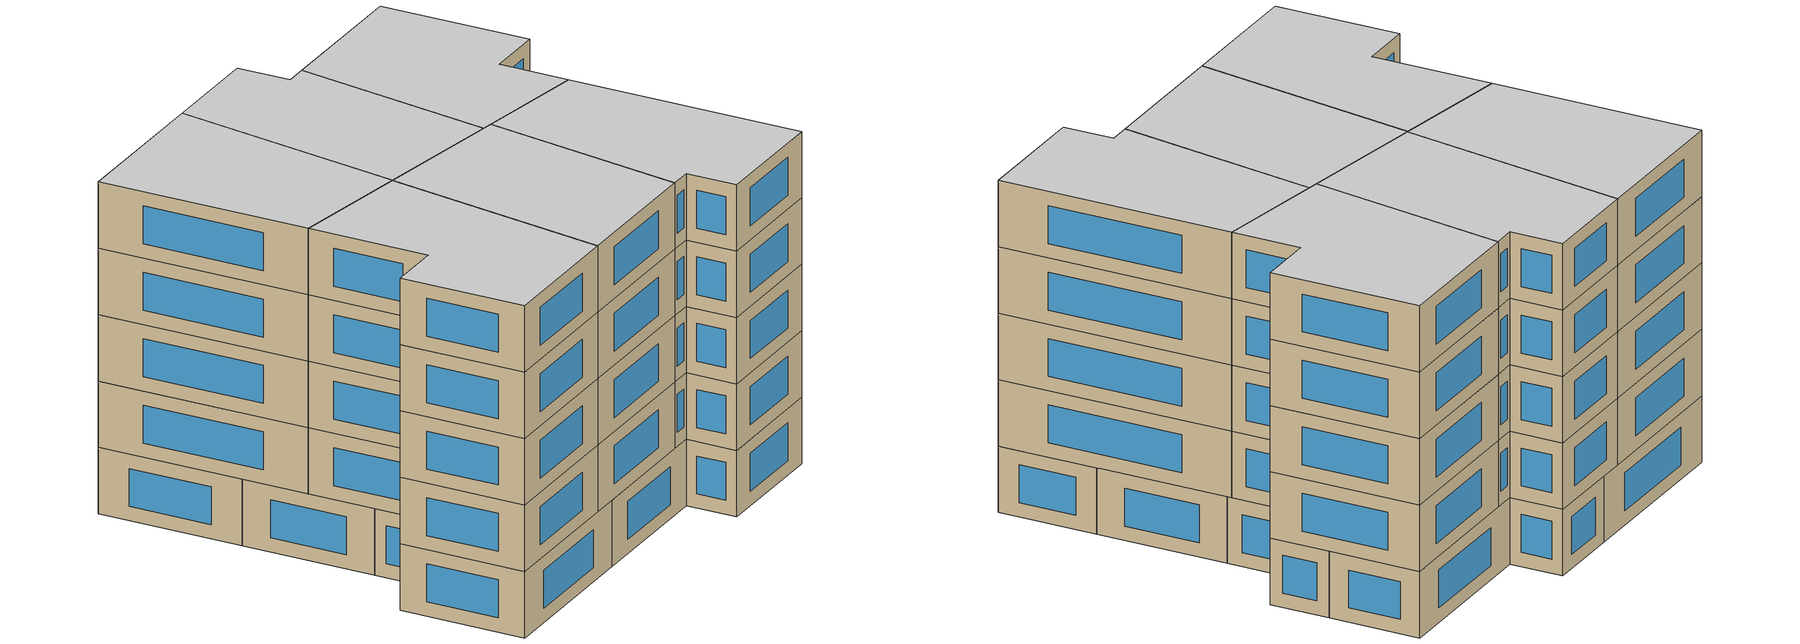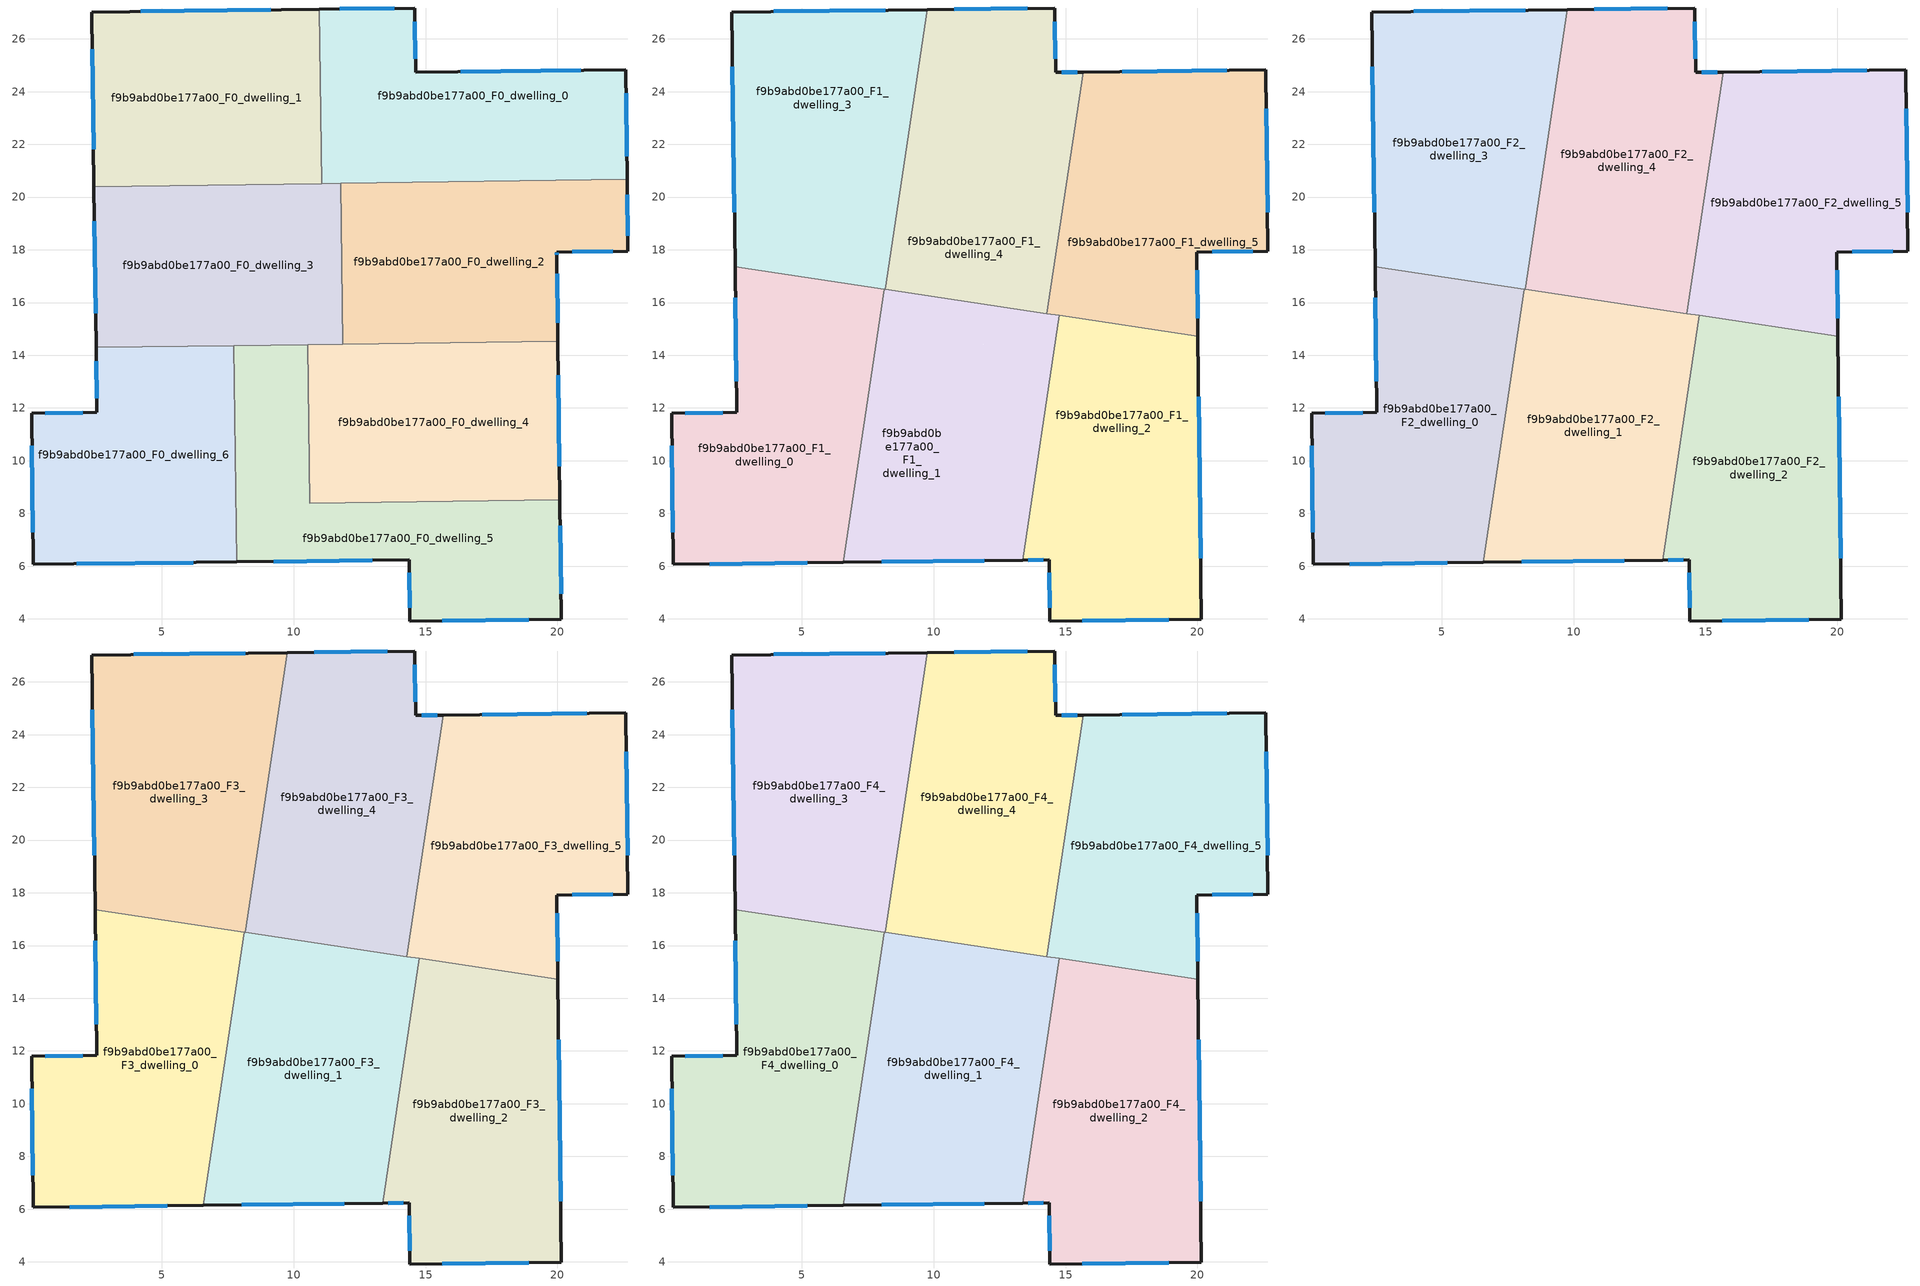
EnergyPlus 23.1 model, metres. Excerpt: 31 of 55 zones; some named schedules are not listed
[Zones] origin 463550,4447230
f9b9abd0be177a00_F0_dwelling_0
 floor ground (EU_floor_Construction): 22.59,24.83 22.64,20.67 11.05,20.51 10.97,27.13 14.59,27.17 14.62,24.73 z0
 wall outside (EU_wall_Construction): 22.64,20.67 22.59,24.83 14.62,24.73 14.59,27.17 10.97,27.13 z0:3
 wall to f9b9abd0be177a00_F0_dwelling_1 (EU_wall_Construction): 10.97,27.13 11.05,20.51 z0:3
 wall to f9b9abd0be177a00_F0_dwelling_2 (EU_wall_Construction): 11.78,20.52 22.64,20.67 z0:3
 wall to f9b9abd0be177a00_F0_dwelling_3 (EU_wall_Construction): 11.05,20.51 11.78,20.52 z0:3
 window (EU_Window_Construction): 20.88,24.8 16.33,24.75 / 22.63,21.56 22.6,23.93 / 13.81,27.16 11.74,27.14 / 14.61,25.25 14.6,26.65 z0.64:2.36
f9b9abd0be177a00_F0_dwelling_1
 floor ground (EU_floor_Construction): 10.97,27.13 11.05,20.51 2.42,20.4 2.34,27.02 z0
 wall outside (EU_wall_Construction): 10.97,27.13 2.34,27.02 2.42,20.4 z0:3
 wall to f9b9abd0be177a00_F0_dwelling_3 (EU_wall_Construction): 2.42,20.4 11.05,20.51 z0:3
 window (EU_Window_Construction): 9.12,27.1 4.19,27.04 / 2.35,25.6 2.4,21.82 z0.64:2.36
f9b9abd0be177a00_F0_dwelling_2
 floor ground (EU_floor_Construction): 22.64,20.67 22.68,17.95 19.98,17.91 19.98,17.79 20.02,14.53 11.86,14.42 11.78,20.52 z0
 wall outside (EU_wall_Construction): 20.02,14.53 19.98,17.79 19.98,17.91 22.68,17.95 22.64,20.67 z0:3
 wall to f9b9abd0be177a00_F0_dwelling_3 (EU_wall_Construction): 11.78,20.52 11.86,14.42 z0:3
 wall to f9b9abd0be177a00_F0_dwelling_4 (EU_wall_Construction): 11.86,14.42 20.02,14.53 z0:3
 window (EU_Window_Construction): 20.56,17.92 22.1,17.94 / 19.98,17.82 19.98,17.88 / 20.01,15.23 19.99,17.09 / 22.67,18.53 22.65,20.09 z0.64:2.36
 ceiling adiabatic (EU_roof_Construction): 14.29,15.58 15.04,20.57 11.78,20.52 11.84,15.95 z3
f9b9abd0be177a00_F0_dwelling_3
 floor ground (EU_floor_Construction): 11.78,20.52 11.86,14.42 2.5,14.29 2.42,20.4 z0
 wall outside (EU_wall_Construction): 2.42,20.4 2.5,14.29 z0:3
 wall to f9b9abd0be177a00_F0_dwelling_6 (EU_wall_Construction): 2.5,14.29 7.72,14.36 z0:3
 wall to f9b9abd0be177a00_F0_dwelling_5 (EU_wall_Construction): 7.72,14.36 10.52,14.4 z0:3
 wall to f9b9abd0be177a00_F0_dwelling_4 (EU_wall_Construction): 10.52,14.4 11.86,14.42 z0:3
 window (EU_Window_Construction): 2.44,19.09 2.48,15.6 z0.64:2.36
 ceiling adiabatic (EU_roof_Construction): 11.84,15.95 11.78,20.52 2.42,20.4 2.5,14.29 2.46,17.36 z3
f9b9abd0be177a00_F0_dwelling_4
 floor ground (EU_floor_Construction): 20.02,14.53 20.09,8.51 10.6,8.38 10.52,14.4 z0
 wall outside (EU_wall_Construction): 20.09,8.51 20.02,14.53 z0:3
 wall to f9b9abd0be177a00_F0_dwelling_5 (EU_wall_Construction): 10.52,14.4 10.6,8.38 20.09,8.51 z0:3
 window (EU_Window_Construction): 20.08,9.8 20.03,13.24 z0.64:2.36
f9b9abd0be177a00_F0_dwelling_5
 floor ground (EU_floor_Construction): 20.09,8.51 20.15,3.99 14.4,3.92 14.37,6.24 7.83,6.16 7.72,14.36 10.52,14.4 10.6,8.38 z0
 wall outside (EU_wall_Construction): 7.83,6.16 14.37,6.24 14.4,3.92 20.15,3.99 20.09,8.51 z0:3
 wall to f9b9abd0be177a00_F0_dwelling_6 (EU_wall_Construction): 7.72,14.36 7.83,6.16 z0:3
 window (EU_Window_Construction): 20.14,4.96 20.1,7.54 / 15.63,3.93 18.92,3.98 / 14.38,5.74 14.39,4.42 / 9.23,6.18 12.97,6.22 z0.64:2.36
f9b9abd0be177a00_F0_dwelling_6
 floor ground (EU_floor_Construction): 7.72,14.36 7.83,6.16 0.12,6.06 0.05,11.8 2.53,11.83 2.5,14.29 z0
 wall outside (EU_wall_Construction): 2.5,14.29 2.53,11.83 0.05,11.8 0.12,6.06 7.83,6.16 z0:3
 window (EU_Window_Construction): 2.5,13.77 2.52,12.36 / 1.77,6.08 6.18,6.14 / 0.06,10.57 0.1,7.29 / 2,11.83 0.58,11.81 z0.64:2.36
f9b9abd0be177a00_F1_dwelling_0
 floor to f9b9abd0be177a00_F0_dwelling_6 (EU_floor_Construction): 7.72,14.36 7.73,13.85 6.57,6.14 0.12,6.06 0.05,11.8 2.53,11.83 2.5,14.29 z3
 floor to f9b9abd0be177a00_F0_dwelling_5 (EU_floor_Construction): 7.81,14.36 7.73,13.85 7.72,14.36 z3
 floor to f9b9abd0be177a00_F0_dwelling_3 (EU_floor_Construction): 8.13,16.51 7.81,14.36 2.5,14.29 2.46,17.36 z3
 wall outside (EU_wall_Construction): 2.46,17.36 2.53,11.83 0.05,11.8 0.12,6.06 6.57,6.14 z3:6
 wall to f9b9abd0be177a00_F1_dwelling_1 (EU_wall_Construction): 6.57,6.14 8.13,16.51 z3:6
 wall to f9b9abd0be177a00_F1_dwelling_3 (EU_wall_Construction): 8.13,16.51 2.46,17.36 z3:6
 window (EU_Window_Construction): 2.47,16.18 2.51,13.02 / 1.5,6.08 5.19,6.13 / 0.06,10.57 0.1,7.29 / 2,11.83 0.58,11.81 z3.64:5.36
f9b9abd0be177a00_F1_dwelling_1
 floor to f9b9abd0be177a00_F0_dwelling_5 (EU_floor_Construction): 10.52,14.4 10.6,8.38 13.7,8.42 13.37,6.23 7.83,6.16 7.73,13.85 7.81,14.36 z3
 floor to f9b9abd0be177a00_F0_dwelling_6 (EU_floor_Construction): 7.73,13.85 7.83,6.16 6.57,6.14 z3
 floor to f9b9abd0be177a00_F0_dwelling_4 (EU_floor_Construction): 14.61,14.46 13.7,8.42 10.6,8.38 10.52,14.4 z3
 floor to f9b9abd0be177a00_F0_dwelling_2 (EU_floor_Construction): 14.76,15.51 14.61,14.46 11.86,14.42 11.84,15.95 z3
 floor to f9b9abd0be177a00_F0_dwelling_3 (EU_floor_Construction): 11.84,15.95 11.86,14.42 7.81,14.36 8.13,16.51 z3
 wall outside (EU_wall_Construction): 6.57,6.14 13.37,6.23 z3:6
 wall to f9b9abd0be177a00_F1_dwelling_2 (EU_wall_Construction): 13.37,6.23 14.76,15.51 z3:6
 wall to f9b9abd0be177a00_F1_dwelling_4 (EU_wall_Construction): 14.29,15.58 8.15,16.5 z3:6
 wall to f9b9abd0be177a00_F1_dwelling_3 (EU_wall_Construction): 8.15,16.5 8.13,16.51 z3:6
 wall to f9b9abd0be177a00_F1_dwelling_5 (EU_wall_Construction): 14.76,15.51 14.29,15.58 z3:6
 window (EU_Window_Construction): 8.03,6.16 11.91,6.21 z3.64:5.36
f9b9abd0be177a00_F1_dwelling_2
 floor to f9b9abd0be177a00_F0_dwelling_4 (EU_floor_Construction): 20.02,14.53 20.09,8.51 13.7,8.42 14.61,14.46 z3
 floor to f9b9abd0be177a00_F0_dwelling_5 (EU_floor_Construction): 20.09,8.51 20.15,3.99 14.4,3.92 14.37,6.24 13.37,6.23 13.7,8.42 z3
 floor to f9b9abd0be177a00_F0_dwelling_2 (EU_floor_Construction): 20.02,14.72 20.02,14.53 14.61,14.46 14.76,15.51 z3
 wall outside (EU_wall_Construction): 13.37,6.23 14.37,6.24 14.4,3.92 20.15,3.99 20.02,14.72 z3:6
 wall to f9b9abd0be177a00_F1_dwelling_5 (EU_wall_Construction): 20.02,14.72 14.76,15.51 z3:6
 window (EU_Window_Construction): 20.12,6.29 20.04,12.43 / 15.63,3.93 18.92,3.98 / 14.38,5.74 14.39,4.42 / 13.58,6.23 14.16,6.24 z3.64:5.36
f9b9abd0be177a00_F1_dwelling_3
 floor to f9b9abd0be177a00_F0_dwelling_1 (EU_floor_Construction): 9.74,27.11 8.75,20.48 2.42,20.4 2.34,27.02 z3
 floor adiabatic (EU_floor_Construction): 8.75,20.48 8.15,16.5 2.46,17.36 2.42,20.4 z3
 wall outside (EU_wall_Construction): 9.74,27.11 2.34,27.02 2.46,17.36 z3:6
 wall to f9b9abd0be177a00_F1_dwelling_4 (EU_wall_Construction): 8.15,16.5 9.74,27.11 z3:6
 window (EU_Window_Construction): 2.36,24.95 2.43,19.43 / 8.16,27.09 3.92,27.04 z3.64:5.36
f9b9abd0be177a00_F1_dwelling_4
 floor to f9b9abd0be177a00_F0_dwelling_0 (EU_floor_Construction): 14.59,27.17 14.62,24.73 15.66,24.74 15.04,20.57 11.05,20.51 10.97,27.13 z3
 floor to f9b9abd0be177a00_F0_dwelling_1 (EU_floor_Construction): 10.97,27.13 11.05,20.51 8.75,20.48 9.74,27.11 z3
 floor adiabatic (EU_floor_Construction): 15.04,20.57 14.29,15.58 8.15,16.5 8.75,20.48 z3
 wall outside (EU_wall_Construction): 15.66,24.74 14.62,24.73 14.59,27.17 9.74,27.11 z3:6
 wall to f9b9abd0be177a00_F1_dwelling_5 (EU_wall_Construction): 14.29,15.58 15.66,24.74 z3:6
 window (EU_Window_Construction): 13.55,27.16 10.78,27.12 / 14.61,25.25 14.6,26.65 / 15.44,24.74 14.84,24.73 z3.64:5.36
f9b9abd0be177a00_F1_dwelling_5
 floor to f9b9abd0be177a00_F0_dwelling_0 (EU_floor_Construction): 22.59,24.83 22.64,20.67 15.04,20.57 15.66,24.74 z3
 floor to f9b9abd0be177a00_F0_dwelling_2 (EU_floor_Construction): 22.64,20.67 22.68,17.95 19.98,17.91 20.02,14.72 14.29,15.58 15.04,20.57 z3
 wall outside (EU_wall_Construction): 20.02,14.72 19.98,17.91 22.68,17.95 22.59,24.83 15.66,24.74 z3:6
 window (EU_Window_Construction): 20.01,15.41 19.99,17.23 / 21.11,24.81 17.15,24.76 / 22.66,19.42 22.61,23.35 / 20.56,17.92 22.1,17.94 z3.64:5.36
f9b9abd0be177a00_F2_dwelling_0
 floor to f9b9abd0be177a00_F1_dwelling_0 (EU_floor_Construction): 8.13,16.51 6.57,6.14 0.12,6.06 0.05,11.8 2.53,11.83 2.46,17.36 z6
 wall outside (EU_wall_Construction): 2.46,17.36 2.53,11.83 0.05,11.8 0.12,6.06 6.57,6.14 z6:9
 wall to f9b9abd0be177a00_F2_dwelling_1 (EU_wall_Construction): 6.57,6.14 8.13,16.51 z6:9
 wall to f9b9abd0be177a00_F2_dwelling_3 (EU_wall_Construction): 8.13,16.51 2.46,17.36 z6:9
 window (EU_Window_Construction): 2.47,16.18 2.51,13.02 / 1.5,6.08 5.19,6.13 / 0.06,10.57 0.1,7.29 / 2,11.83 0.58,11.81 z6.64:8.36
f9b9abd0be177a00_F2_dwelling_1
 floor to f9b9abd0be177a00_F1_dwelling_1 (EU_floor_Construction): 14.76,15.51 13.37,6.23 6.57,6.14 8.13,16.51 z6
 wall outside (EU_wall_Construction): 6.57,6.14 13.37,6.23 z6:9
 wall to f9b9abd0be177a00_F2_dwelling_2 (EU_wall_Construction): 13.37,6.23 14.76,15.51 z6:9
 wall to f9b9abd0be177a00_F2_dwelling_4 (EU_wall_Construction): 14.29,15.58 8.15,16.5 z6:9
 wall to f9b9abd0be177a00_F2_dwelling_3 (EU_wall_Construction): 8.15,16.5 8.13,16.51 z6:9
 wall to f9b9abd0be177a00_F2_dwelling_5 (EU_wall_Construction): 14.76,15.51 14.29,15.58 z6:9
 window (EU_Window_Construction): 8.03,6.16 11.91,6.21 z6.64:8.36
f9b9abd0be177a00_F2_dwelling_2
 floor to f9b9abd0be177a00_F1_dwelling_2 (EU_floor_Construction): 20.02,14.72 20.15,3.99 14.4,3.92 14.37,6.24 13.37,6.23 14.76,15.51 z6
 wall outside (EU_wall_Construction): 13.37,6.23 14.37,6.24 14.4,3.92 20.15,3.99 20.02,14.72 z6:9
 wall to f9b9abd0be177a00_F2_dwelling_5 (EU_wall_Construction): 20.02,14.72 14.76,15.51 z6:9
 window (EU_Window_Construction): 20.12,6.29 20.04,12.43 / 15.63,3.93 18.92,3.98 / 14.38,5.74 14.39,4.42 / 13.58,6.23 14.16,6.24 z6.64:8.36
f9b9abd0be177a00_F2_dwelling_3
 floor to f9b9abd0be177a00_F1_dwelling_3 (EU_floor_Construction): 9.74,27.11 8.15,16.5 2.46,17.36 2.34,27.02 z6
 wall outside (EU_wall_Construction): 9.74,27.11 2.34,27.02 2.46,17.36 z6:9
 wall to f9b9abd0be177a00_F2_dwelling_4 (EU_wall_Construction): 8.15,16.5 9.74,27.11 z6:9
 window (EU_Window_Construction): 2.36,24.95 2.43,19.43 / 8.16,27.09 3.92,27.04 z6.64:8.36
f9b9abd0be177a00_F2_dwelling_4
 floor to f9b9abd0be177a00_F1_dwelling_4 (EU_floor_Construction): 14.59,27.17 14.62,24.73 15.66,24.74 14.29,15.58 8.15,16.5 9.74,27.11 z6
 wall outside (EU_wall_Construction): 15.66,24.74 14.62,24.73 14.59,27.17 9.74,27.11 z6:9
 wall to f9b9abd0be177a00_F2_dwelling_5 (EU_wall_Construction): 14.29,15.58 15.66,24.74 z6:9
 window (EU_Window_Construction): 13.55,27.16 10.78,27.12 / 14.61,25.25 14.6,26.65 / 15.44,24.74 14.84,24.73 z6.64:8.36
f9b9abd0be177a00_F2_dwelling_5
 floor to f9b9abd0be177a00_F1_dwelling_5 (EU_floor_Construction): 22.59,24.83 22.68,17.95 19.98,17.91 20.02,14.72 14.29,15.58 15.66,24.74 z6
 wall outside (EU_wall_Construction): 20.02,14.72 19.98,17.91 22.68,17.95 22.59,24.83 15.66,24.74 z6:9
 window (EU_Window_Construction): 20.01,15.41 19.99,17.23 / 21.11,24.81 17.15,24.76 / 22.66,19.42 22.61,23.35 / 20.56,17.92 22.1,17.94 z6.64:8.36
f9b9abd0be177a00_F3_dwelling_0
 floor to f9b9abd0be177a00_F2_dwelling_0 (EU_floor_Construction): 8.13,16.51 6.57,6.14 0.12,6.06 0.05,11.8 2.53,11.83 2.46,17.36 z9
 wall outside (EU_wall_Construction): 2.46,17.36 2.53,11.83 0.05,11.8 0.12,6.06 6.57,6.14 z9:12
 wall to f9b9abd0be177a00_F3_dwelling_1 (EU_wall_Construction): 6.57,6.14 8.13,16.51 z9:12
 wall to f9b9abd0be177a00_F3_dwelling_3 (EU_wall_Construction): 8.13,16.51 2.46,17.36 z9:12
 window (EU_Window_Construction): 2.47,16.18 2.51,13.02 / 1.5,6.08 5.19,6.13 / 0.06,10.57 0.1,7.29 / 2,11.83 0.58,11.81 z9.64:11.36
f9b9abd0be177a00_F3_dwelling_1
 floor to f9b9abd0be177a00_F2_dwelling_1 (EU_floor_Construction): 14.76,15.51 13.37,6.23 6.57,6.14 8.13,16.51 z9
 wall outside (EU_wall_Construction): 6.57,6.14 13.37,6.23 z9:12
 wall to f9b9abd0be177a00_F3_dwelling_2 (EU_wall_Construction): 13.37,6.23 14.76,15.51 z9:12
 wall to f9b9abd0be177a00_F3_dwelling_4 (EU_wall_Construction): 14.29,15.58 8.15,16.5 z9:12
 wall to f9b9abd0be177a00_F3_dwelling_3 (EU_wall_Construction): 8.15,16.5 8.13,16.51 z9:12
 wall to f9b9abd0be177a00_F3_dwelling_5 (EU_wall_Construction): 14.76,15.51 14.29,15.58 z9:12
 window (EU_Window_Construction): 8.03,6.16 11.91,6.21 z9.64:11.36
f9b9abd0be177a00_F3_dwelling_2
 floor to f9b9abd0be177a00_F2_dwelling_2 (EU_floor_Construction): 20.02,14.72 20.15,3.99 14.4,3.92 14.37,6.24 13.37,6.23 14.76,15.51 z9
 wall outside (EU_wall_Construction): 13.37,6.23 14.37,6.24 14.4,3.92 20.15,3.99 20.02,14.72 z9:12
 wall to f9b9abd0be177a00_F3_dwelling_5 (EU_wall_Construction): 20.02,14.72 14.76,15.51 z9:12
 window (EU_Window_Construction): 20.12,6.29 20.04,12.43 / 15.63,3.93 18.92,3.98 / 14.38,5.74 14.39,4.42 / 13.58,6.23 14.16,6.24 z9.64:11.36
f9b9abd0be177a00_F3_dwelling_3
 floor to f9b9abd0be177a00_F2_dwelling_3 (EU_floor_Construction): 9.74,27.11 8.15,16.5 2.46,17.36 2.34,27.02 z9
 wall outside (EU_wall_Construction): 9.74,27.11 2.34,27.02 2.46,17.36 z9:12
 wall to f9b9abd0be177a00_F3_dwelling_4 (EU_wall_Construction): 8.15,16.5 9.74,27.11 z9:12
 window (EU_Window_Construction): 2.36,24.95 2.43,19.43 / 8.16,27.09 3.92,27.04 z9.64:11.36
f9b9abd0be177a00_F3_dwelling_4
 floor to f9b9abd0be177a00_F2_dwelling_4 (EU_floor_Construction): 14.59,27.17 14.62,24.73 15.66,24.74 14.29,15.58 8.15,16.5 9.74,27.11 z9
 wall outside (EU_wall_Construction): 15.66,24.74 14.62,24.73 14.59,27.17 9.74,27.11 z9:12
 wall to f9b9abd0be177a00_F3_dwelling_5 (EU_wall_Construction): 14.29,15.58 15.66,24.74 z9:12
 window (EU_Window_Construction): 13.55,27.16 10.78,27.12 / 14.61,25.25 14.6,26.65 / 15.44,24.74 14.84,24.73 z9.64:11.36
f9b9abd0be177a00_F3_dwelling_5
 floor to f9b9abd0be177a00_F2_dwelling_5 (EU_floor_Construction): 22.59,24.83 22.68,17.95 19.98,17.91 20.02,14.72 14.29,15.58 15.66,24.74 z9
 wall outside (EU_wall_Construction): 20.02,14.72 19.98,17.91 22.68,17.95 22.59,24.83 15.66,24.74 z9:12
 window (EU_Window_Construction): 20.01,15.41 19.99,17.23 / 21.11,24.81 17.15,24.76 / 22.66,19.42 22.61,23.35 / 20.56,17.92 22.1,17.94 z9.64:11.36
f9b9abd0be177a00_F4_dwelling_0
 floor to f9b9abd0be177a00_F3_dwelling_0 (EU_floor_Construction): 8.13,16.51 6.57,6.14 0.12,6.06 0.05,11.8 2.53,11.83 2.46,17.36 z12
 wall outside (EU_wall_Construction): 2.46,17.36 2.53,11.83 0.05,11.8 0.12,6.06 6.57,6.14 z12:15
 wall to f9b9abd0be177a00_F4_dwelling_1 (EU_wall_Construction): 6.57,6.14 8.13,16.51 z12:15
 wall to f9b9abd0be177a00_F4_dwelling_3 (EU_wall_Construction): 8.13,16.51 2.46,17.36 z12:15
 window (EU_Window_Construction): 2.47,16.18 2.51,13.02 / 1.5,6.08 5.19,6.13 / 0.06,10.57 0.1,7.29 / 2,11.83 0.58,11.81 z12.64:14.36
 ceiling to f9b9abd0be177a00_F5_dwelling_0 (EU_floor_Construction): 6.57,6.14 8.13,16.51 2.46,17.36 2.53,11.83 0.05,11.8 0.12,6.06 z15
f9b9abd0be177a00_F4_dwelling_1
 floor to f9b9abd0be177a00_F3_dwelling_1 (EU_floor_Construction): 14.76,15.51 13.37,6.23 6.57,6.14 8.13,16.51 z12
 wall outside (EU_wall_Construction): 6.57,6.14 13.37,6.23 z12:15
 wall to f9b9abd0be177a00_F4_dwelling_2 (EU_wall_Construction): 13.37,6.23 14.76,15.51 z12:15
 wall to f9b9abd0be177a00_F4_dwelling_4 (EU_wall_Construction): 14.29,15.58 8.15,16.5 z12:15
 wall to f9b9abd0be177a00_F4_dwelling_3 (EU_wall_Construction): 8.15,16.5 8.13,16.51 z12:15
 wall to f9b9abd0be177a00_F4_dwelling_5 (EU_wall_Construction): 14.76,15.51 14.29,15.58 z12:15
 window (EU_Window_Construction): 8.03,6.16 11.91,6.21 z12.64:14.36
 ceiling to f9b9abd0be177a00_F5_dwelling_1 (EU_floor_Construction): 13.37,6.23 14.76,15.51 8.13,16.51 6.57,6.14 z15
f9b9abd0be177a00_F4_dwelling_2
 floor to f9b9abd0be177a00_F3_dwelling_2 (EU_floor_Construction): 20.02,14.72 20.15,3.99 14.4,3.92 14.37,6.24 13.37,6.23 14.76,15.51 z12
 wall outside (EU_wall_Construction): 13.37,6.23 14.37,6.24 14.4,3.92 20.15,3.99 20.02,14.72 z12:15
 wall to f9b9abd0be177a00_F4_dwelling_5 (EU_wall_Construction): 20.02,14.72 14.76,15.51 z12:15
 window (EU_Window_Construction): 20.12,6.29 20.04,12.43 / 15.63,3.93 18.92,3.98 / 14.38,5.74 14.39,4.42 / 13.58,6.23 14.16,6.24 z12.64:14.36
 ceiling to f9b9abd0be177a00_F5_dwelling_2 (EU_floor_Construction): 20.15,3.99 20.02,14.72 14.76,15.51 13.37,6.23 14.37,6.24 14.4,3.92 z15
f9b9abd0be177a00_F4_dwelling_3
 floor to f9b9abd0be177a00_F3_dwelling_3 (EU_floor_Construction): 9.74,27.11 8.15,16.5 2.46,17.36 2.34,27.02 z12
 wall outside (EU_wall_Construction): 9.74,27.11 2.34,27.02 2.46,17.36 z12:15
 wall to f9b9abd0be177a00_F4_dwelling_4 (EU_wall_Construction): 8.15,16.5 9.74,27.11 z12:15
 window (EU_Window_Construction): 2.36,24.95 2.43,19.43 / 8.16,27.09 3.92,27.04 z12.64:14.36
 ceiling to f9b9abd0be177a00_F5_dwelling_3 (EU_floor_Construction): 8.15,16.5 9.74,27.11 2.34,27.02 2.46,17.36 z15
f9b9abd0be177a00_F4_dwelling_4
 floor to f9b9abd0be177a00_F3_dwelling_4 (EU_floor_Construction): 14.59,27.17 14.62,24.73 15.66,24.74 14.29,15.58 8.15,16.5 9.74,27.11 z12
 wall outside (EU_wall_Construction): 15.66,24.74 14.62,24.73 14.59,27.17 9.74,27.11 z12:15
 wall to f9b9abd0be177a00_F4_dwelling_5 (EU_wall_Construction): 14.29,15.58 15.66,24.74 z12:15
 window (EU_Window_Construction): 13.55,27.16 10.78,27.12 / 14.61,25.25 14.6,26.65 / 15.44,24.74 14.84,24.73 z12.64:14.36
 ceiling to f9b9abd0be177a00_F5_dwelling_4 (EU_floor_Construction): 14.29,15.58 15.66,24.74 14.62,24.73 14.59,27.17 9.74,27.11 8.15,16.5 z15
f9b9abd0be177a00_F4_dwelling_5
 floor to f9b9abd0be177a00_F3_dwelling_5 (EU_floor_Construction): 22.59,24.83 22.68,17.95 19.98,17.91 20.02,14.72 14.29,15.58 15.66,24.74 z12
 wall outside (EU_wall_Construction): 20.02,14.72 19.98,17.91 22.68,17.95 22.59,24.83 15.66,24.74 z12:15
 window (EU_Window_Construction): 20.01,15.41 19.99,17.23 / 21.11,24.81 17.15,24.76 / 22.66,19.42 22.61,23.35 / 20.56,17.92 22.1,17.94 z12.64:14.36
 ceiling to f9b9abd0be177a00_F5_dwelling_5 (EU_floor_Construction): 20.02,14.72 19.98,17.91 22.68,17.95 22.59,24.83 15.66,24.74 14.29,15.58 z15
[Building]
EU S2 Campaign: North Axis=0; Terrain=City; Solar Distribution=FullExterior
[Site:Location]
Yerevan-Zvartnots.Intl.AP: Latitude=40.15; Longitude=44.383; Time Zone=4; Elevation=854
[SizingPeriod:WeatherFileDays]
AnnualSizingPeriod: Begin Month=1; Begin Day of Month=1; End Month=12; End Day of Month=31; Day of Week for Start Day=Monday; Use Weather File Daylight Saving Period=No; Use Weather File Rain and Snow Indicators=No
[MATERIAL]
EU_InternalMass_Material: Roughness=MediumRough; Thickness=0.1; Conductivity=1; Density=1800; Specific Heat=900; Thermal Absorptance=0.9; Solar Absorptance=0.7; Visible Absorptance=0.7
[MATERIAL:NOMASS] Roughness=MediumRough; Thermal Absorptance=0.9; Solar Absorptance=0.7; Visible Absorptance=0.7
Name | Thermal Resistance
EU_wall_NoMass | 1.05043
EU_roof_NoMass | 1.45357
EU_floor_NoMass | 0.478065
[WINDOWMATERIAL:SIMPLEGLAZINGSYSTEM]
EU_Window_SimpleGlazing: UFactor=2.5566; Solar Heat Gain Coefficient=0.75; Visible Transmittance=0.75
[CONSTRUCTION]
EU_wall_Construction: EU_wall_NoMass
EU_roof_Construction: EU_roof_NoMass
EU_floor_Construction: EU_floor_NoMass
EU_Window_Construction: EU_Window_SimpleGlazing
EU_InternalMass_Construction: EU_InternalMass_Material
[ZONE] Type=1; Multiplier=1; Ceiling Height=autocalculate; Floor Area=autocalculate; Part of Total Floor Area=Yes
Name | Volume
f9b9abd0be177a00_F0_dwelling_0 | 171.432
f9b9abd0be177a00_F1_dwelling_0; f9b9abd0be177a00_F2_dwelling_0; f9b9abd0be177a00_F3_dwelling_0; f9b9abd0be177a00_F4_dwelling_0 | 200.002
f9b9abd0be177a00_F0_dwelling_1 | 171.425
f9b9abd0be177a00_F1_dwelling_1; f9b9abd0be177a00_F2_dwelling_1; f9b9abd0be177a00_F3_dwelling_1; f9b9abd0be177a00_F4_dwelling_1; f9b9abd0be177a00_F1_dwelling_3; f9b9abd0be177a00_F2_dwelling_3; f9b9abd0be177a00_F3_dwelling_3; f9b9abd0be177a00_F4_dwelling_3 | 200
f9b9abd0be177a00_F0_dwelling_2 | 171.454
f9b9abd0be177a00_F1_dwelling_2; f9b9abd0be177a00_F2_dwelling_2; f9b9abd0be177a00_F3_dwelling_2; f9b9abd0be177a00_F4_dwelling_2 | 200.005
f9b9abd0be177a00_F0_dwelling_3 | 171.448
f9b9abd0be177a00_F0_dwelling_4 | 171.434
f9b9abd0be177a00_F1_dwelling_4; f9b9abd0be177a00_F2_dwelling_4; f9b9abd0be177a00_F3_dwelling_4; f9b9abd0be177a00_F4_dwelling_4 | 200.006
f9b9abd0be177a00_F0_dwelling_5 | 171.428
f9b9abd0be177a00_F1_dwelling_5; f9b9abd0be177a00_F2_dwelling_5; f9b9abd0be177a00_F3_dwelling_5; f9b9abd0be177a00_F4_dwelling_5 | 199.998
f9b9abd0be177a00_F0_dwelling_6 | 171.427
[INTERNALMASS] Construction=EU_InternalMass_Construction
Name | Zone or ZoneList | Surface Area
f9b9abd0be177a00_F0_dwelling_0_EU_InternalMass | f9b9abd0be177a00_F0_dwelling_0 | 57.1439
f9b9abd0be177a00_F0_dwelling_1_EU_InternalMass | f9b9abd0be177a00_F0_dwelling_1 | 57.1401
f9b9abd0be177a00_F0_dwelling_2_EU_InternalMass | f9b9abd0be177a00_F0_dwelling_2 | 57.1514
f9b9abd0be177a00_F0_dwelling_3_EU_InternalMass | f9b9abd0be177a00_F0_dwelling_3 | 57.1521
f9b9abd0be177a00_F0_dwelling_4_EU_InternalMass | f9b9abd0be177a00_F0_dwelling_4 | 57.145
f9b9abd0be177a00_F0_dwelling_5_EU_InternalMass | f9b9abd0be177a00_F0_dwelling_5 | 57.1426
f9b9abd0be177a00_F0_dwelling_6_EU_InternalMass | f9b9abd0be177a00_F0_dwelling_6 | 57.1422
f9b9abd0be177a00_F1_dwelling_0_EU_InternalMass | f9b9abd0be177a00_F1_dwelling_0 | 66.6673
f9b9abd0be177a00_F1_dwelling_1_EU_InternalMass | f9b9abd0be177a00_F1_dwelling_1 | 66.6667
f9b9abd0be177a00_F1_dwelling_2_EU_InternalMass | f9b9abd0be177a00_F1_dwelling_2 | 66.6679
f9b9abd0be177a00_F1_dwelling_3_EU_InternalMass | f9b9abd0be177a00_F1_dwelling_3 | 66.6666
f9b9abd0be177a00_F1_dwelling_4_EU_InternalMass | f9b9abd0be177a00_F1_dwelling_4 | 66.669
f9b9abd0be177a00_F1_dwelling_5_EU_InternalMass | f9b9abd0be177a00_F1_dwelling_5 | 66.6657
f9b9abd0be177a00_F2_dwelling_0_EU_InternalMass | f9b9abd0be177a00_F2_dwelling_0 | 66.6673
f9b9abd0be177a00_F2_dwelling_1_EU_InternalMass | f9b9abd0be177a00_F2_dwelling_1 | 66.6667
f9b9abd0be177a00_F2_dwelling_2_EU_InternalMass | f9b9abd0be177a00_F2_dwelling_2 | 66.6679
f9b9abd0be177a00_F2_dwelling_3_EU_InternalMass | f9b9abd0be177a00_F2_dwelling_3 | 66.6666
f9b9abd0be177a00_F2_dwelling_4_EU_InternalMass | f9b9abd0be177a00_F2_dwelling_4 | 66.669
f9b9abd0be177a00_F2_dwelling_5_EU_InternalMass | f9b9abd0be177a00_F2_dwelling_5 | 66.6657
f9b9abd0be177a00_F3_dwelling_0_EU_InternalMass | f9b9abd0be177a00_F3_dwelling_0 | 66.6673
f9b9abd0be177a00_F3_dwelling_1_EU_InternalMass | f9b9abd0be177a00_F3_dwelling_1 | 66.6667
f9b9abd0be177a00_F3_dwelling_2_EU_InternalMass | f9b9abd0be177a00_F3_dwelling_2 | 66.6679
f9b9abd0be177a00_F3_dwelling_3_EU_InternalMass | f9b9abd0be177a00_F3_dwelling_3 | 66.6666
f9b9abd0be177a00_F3_dwelling_4_EU_InternalMass | f9b9abd0be177a00_F3_dwelling_4 | 66.669
f9b9abd0be177a00_F3_dwelling_5_EU_InternalMass | f9b9abd0be177a00_F3_dwelling_5 | 66.6657
f9b9abd0be177a00_F4_dwelling_0_EU_InternalMass | f9b9abd0be177a00_F4_dwelling_0 | 66.6673
f9b9abd0be177a00_F4_dwelling_1_EU_InternalMass | f9b9abd0be177a00_F4_dwelling_1 | 66.6667
f9b9abd0be177a00_F4_dwelling_2_EU_InternalMass | f9b9abd0be177a00_F4_dwelling_2 | 66.6679
f9b9abd0be177a00_F4_dwelling_3_EU_InternalMass | f9b9abd0be177a00_F4_dwelling_3 | 66.6666
f9b9abd0be177a00_F4_dwelling_4_EU_InternalMass | f9b9abd0be177a00_F4_dwelling_4 | 66.669
f9b9abd0be177a00_F4_dwelling_5_EU_InternalMass | f9b9abd0be177a00_F4_dwelling_5 | 66.6657
[OTHEREQUIPMENT] Fuel Type=Electricity; Design Level Calculation Method=Watts/Area; Power per Zone Floor Area=1; Fraction Latent=0; Fraction Radiant=0; Fraction Lost=0; Carbon Dioxide Generation Rate=0; EndUse Subcategory=EU_Step8_InternalGains
Name | Zone or ZoneList or Space or SpaceList | Schedule
EU_Step8_InternalGain_f9b9abd0be177a00_F0_dwelling_0_f000 | f9b9abd0be177a00_F0_dwelling_0 | EU_Step8_GainSchedule_f9b9abd0be177a00_F0_dwelling_0_f000
EU_Step8_InternalGain_f9b9abd0be177a00_F0_dwelling_1_f000 | f9b9abd0be177a00_F0_dwelling_1 | EU_Step8_GainSchedule_f9b9abd0be177a00_F0_dwelling_1_f000
EU_Step8_InternalGain_f9b9abd0be177a00_F0_dwelling_2_f000 | f9b9abd0be177a00_F0_dwelling_2 | EU_Step8_GainSchedule_f9b9abd0be177a00_F0_dwelling_2_f000
EU_Step8_InternalGain_f9b9abd0be177a00_F0_dwelling_3_f000 | f9b9abd0be177a00_F0_dwelling_3 | EU_Step8_GainSchedule_f9b9abd0be177a00_F0_dwelling_3_f000
EU_Step8_InternalGain_f9b9abd0be177a00_F0_dwelling_4_f000 | f9b9abd0be177a00_F0_dwelling_4 | EU_Step8_GainSchedule_f9b9abd0be177a00_F0_dwelling_4_f000
EU_Step8_InternalGain_f9b9abd0be177a00_F0_dwelling_5_f000 | f9b9abd0be177a00_F0_dwelling_5 | EU_Step8_GainSchedule_f9b9abd0be177a00_F0_dwelling_5_f000
EU_Step8_InternalGain_f9b9abd0be177a00_F0_dwelling_6_f000 | f9b9abd0be177a00_F0_dwelling_6 | EU_Step8_GainSchedule_f9b9abd0be177a00_F0_dwelling_6_f000
EU_Step8_InternalGain_f9b9abd0be177a00_F1_dwelling_0_f000 | f9b9abd0be177a00_F1_dwelling_0 | EU_Step8_GainSchedule_f9b9abd0be177a00_F1_dwelling_0_f000
EU_Step8_InternalGain_f9b9abd0be177a00_F1_dwelling_1_f000 | f9b9abd0be177a00_F1_dwelling_1 | EU_Step8_GainSchedule_f9b9abd0be177a00_F1_dwelling_1_f000
EU_Step8_InternalGain_f9b9abd0be177a00_F1_dwelling_2_f000 | f9b9abd0be177a00_F1_dwelling_2 | EU_Step8_GainSchedule_f9b9abd0be177a00_F1_dwelling_2_f000
EU_Step8_InternalGain_f9b9abd0be177a00_F1_dwelling_3_f000 | f9b9abd0be177a00_F1_dwelling_3 | EU_Step8_GainSchedule_f9b9abd0be177a00_F1_dwelling_3_f000
EU_Step8_InternalGain_f9b9abd0be177a00_F1_dwelling_4_f000 | f9b9abd0be177a00_F1_dwelling_4 | EU_Step8_GainSchedule_f9b9abd0be177a00_F1_dwelling_4_f000
EU_Step8_InternalGain_f9b9abd0be177a00_F1_dwelling_5_f000 | f9b9abd0be177a00_F1_dwelling_5 | EU_Step8_GainSchedule_f9b9abd0be177a00_F1_dwelling_5_f000
EU_Step8_InternalGain_f9b9abd0be177a00_F2_dwelling_0_f000 | f9b9abd0be177a00_F2_dwelling_0 | EU_Step8_GainSchedule_f9b9abd0be177a00_F2_dwelling_0_f000
EU_Step8_InternalGain_f9b9abd0be177a00_F2_dwelling_1_f000 | f9b9abd0be177a00_F2_dwelling_1 | EU_Step8_GainSchedule_f9b9abd0be177a00_F2_dwelling_1_f000
EU_Step8_InternalGain_f9b9abd0be177a00_F2_dwelling_2_f000 | f9b9abd0be177a00_F2_dwelling_2 | EU_Step8_GainSchedule_f9b9abd0be177a00_F2_dwelling_2_f000
EU_Step8_InternalGain_f9b9abd0be177a00_F2_dwelling_3_f000 | f9b9abd0be177a00_F2_dwelling_3 | EU_Step8_GainSchedule_f9b9abd0be177a00_F2_dwelling_3_f000
EU_Step8_InternalGain_f9b9abd0be177a00_F2_dwelling_4_f000 | f9b9abd0be177a00_F2_dwelling_4 | EU_Step8_GainSchedule_f9b9abd0be177a00_F2_dwelling_4_f000
EU_Step8_InternalGain_f9b9abd0be177a00_F2_dwelling_5_f000 | f9b9abd0be177a00_F2_dwelling_5 | EU_Step8_GainSchedule_f9b9abd0be177a00_F2_dwelling_5_f000
EU_Step8_InternalGain_f9b9abd0be177a00_F3_dwelling_0_f000 | f9b9abd0be177a00_F3_dwelling_0 | EU_Step8_GainSchedule_f9b9abd0be177a00_F3_dwelling_0_f000
EU_Step8_InternalGain_f9b9abd0be177a00_F3_dwelling_1_f000 | f9b9abd0be177a00_F3_dwelling_1 | EU_Step8_GainSchedule_f9b9abd0be177a00_F3_dwelling_1_f000
EU_Step8_InternalGain_f9b9abd0be177a00_F3_dwelling_2_f000 | f9b9abd0be177a00_F3_dwelling_2 | EU_Step8_GainSchedule_f9b9abd0be177a00_F3_dwelling_2_f000
EU_Step8_InternalGain_f9b9abd0be177a00_F3_dwelling_3_f000 | f9b9abd0be177a00_F3_dwelling_3 | EU_Step8_GainSchedule_f9b9abd0be177a00_F3_dwelling_3_f000
EU_Step8_InternalGain_f9b9abd0be177a00_F3_dwelling_4_f000 | f9b9abd0be177a00_F3_dwelling_4 | EU_Step8_GainSchedule_f9b9abd0be177a00_F3_dwelling_4_f000
EU_Step8_InternalGain_f9b9abd0be177a00_F3_dwelling_5_f000 | f9b9abd0be177a00_F3_dwelling_5 | EU_Step8_GainSchedule_f9b9abd0be177a00_F3_dwelling_5_f000
EU_Step8_InternalGain_f9b9abd0be177a00_F4_dwelling_0_f000 | f9b9abd0be177a00_F4_dwelling_0 | EU_Step8_GainSchedule_f9b9abd0be177a00_F4_dwelling_0_f000
EU_Step8_InternalGain_f9b9abd0be177a00_F4_dwelling_1_f000 | f9b9abd0be177a00_F4_dwelling_1 | EU_Step8_GainSchedule_f9b9abd0be177a00_F4_dwelling_1_f000
EU_Step8_InternalGain_f9b9abd0be177a00_F4_dwelling_2_f000 | f9b9abd0be177a00_F4_dwelling_2 | EU_Step8_GainSchedule_f9b9abd0be177a00_F4_dwelling_2_f000
EU_Step8_InternalGain_f9b9abd0be177a00_F4_dwelling_3_f000 | f9b9abd0be177a00_F4_dwelling_3 | EU_Step8_GainSchedule_f9b9abd0be177a00_F4_dwelling_3_f000
EU_Step8_InternalGain_f9b9abd0be177a00_F4_dwelling_4_f000 | f9b9abd0be177a00_F4_dwelling_4 | EU_Step8_GainSchedule_f9b9abd0be177a00_F4_dwelling_4_f000
EU_Step8_InternalGain_f9b9abd0be177a00_F4_dwelling_5_f000 | f9b9abd0be177a00_F4_dwelling_5 | EU_Step8_GainSchedule_f9b9abd0be177a00_F4_dwelling_5_f000
[ZONEVENTILATION:DESIGNFLOWRATE] Schedule=EU_AlwaysOn; Design Flow Rate Calculation Method=AirChanges/Hour; Air Changes per Hour=0.557805; Ventilation Type=Natural; Fan Pressure Rise=0; Fan Total Efficiency=1; Constant Term Coefficient=1; Temperature Term Coefficient=0; Velocity Term Coefficient=0; Velocity Squared Term Coefficient=0; Minimum Indoor Temperature=-100; Maximum Indoor Temperature=100; Delta Temperature=-100; Minimum Outdoor Temperature=-100; Maximum Outdoor Temperature=100; Maximum Wind Speed=40
Name | Zone or ZoneList or Space or SpaceList
EU_ConstantAir_f9b9abd0be177a00_F0_dwelling_0 | f9b9abd0be177a00_F0_dwelling_0
EU_ConstantAir_f9b9abd0be177a00_F0_dwelling_1 | f9b9abd0be177a00_F0_dwelling_1
EU_ConstantAir_f9b9abd0be177a00_F0_dwelling_2 | f9b9abd0be177a00_F0_dwelling_2
EU_ConstantAir_f9b9abd0be177a00_F0_dwelling_3 | f9b9abd0be177a00_F0_dwelling_3
EU_ConstantAir_f9b9abd0be177a00_F0_dwelling_4 | f9b9abd0be177a00_F0_dwelling_4
EU_ConstantAir_f9b9abd0be177a00_F0_dwelling_5 | f9b9abd0be177a00_F0_dwelling_5
EU_ConstantAir_f9b9abd0be177a00_F0_dwelling_6 | f9b9abd0be177a00_F0_dwelling_6
EU_ConstantAir_f9b9abd0be177a00_F1_dwelling_0 | f9b9abd0be177a00_F1_dwelling_0
EU_ConstantAir_f9b9abd0be177a00_F1_dwelling_1 | f9b9abd0be177a00_F1_dwelling_1
EU_ConstantAir_f9b9abd0be177a00_F1_dwelling_2 | f9b9abd0be177a00_F1_dwelling_2
EU_ConstantAir_f9b9abd0be177a00_F1_dwelling_3 | f9b9abd0be177a00_F1_dwelling_3
EU_ConstantAir_f9b9abd0be177a00_F1_dwelling_4 | f9b9abd0be177a00_F1_dwelling_4
EU_ConstantAir_f9b9abd0be177a00_F1_dwelling_5 | f9b9abd0be177a00_F1_dwelling_5
EU_ConstantAir_f9b9abd0be177a00_F2_dwelling_0 | f9b9abd0be177a00_F2_dwelling_0
EU_ConstantAir_f9b9abd0be177a00_F2_dwelling_1 | f9b9abd0be177a00_F2_dwelling_1
EU_ConstantAir_f9b9abd0be177a00_F2_dwelling_2 | f9b9abd0be177a00_F2_dwelling_2
EU_ConstantAir_f9b9abd0be177a00_F2_dwelling_3 | f9b9abd0be177a00_F2_dwelling_3
EU_ConstantAir_f9b9abd0be177a00_F2_dwelling_4 | f9b9abd0be177a00_F2_dwelling_4
EU_ConstantAir_f9b9abd0be177a00_F2_dwelling_5 | f9b9abd0be177a00_F2_dwelling_5
EU_ConstantAir_f9b9abd0be177a00_F3_dwelling_0 | f9b9abd0be177a00_F3_dwelling_0
EU_ConstantAir_f9b9abd0be177a00_F3_dwelling_1 | f9b9abd0be177a00_F3_dwelling_1
EU_ConstantAir_f9b9abd0be177a00_F3_dwelling_2 | f9b9abd0be177a00_F3_dwelling_2
EU_ConstantAir_f9b9abd0be177a00_F3_dwelling_3 | f9b9abd0be177a00_F3_dwelling_3
EU_ConstantAir_f9b9abd0be177a00_F3_dwelling_4 | f9b9abd0be177a00_F3_dwelling_4
EU_ConstantAir_f9b9abd0be177a00_F3_dwelling_5 | f9b9abd0be177a00_F3_dwelling_5
EU_ConstantAir_f9b9abd0be177a00_F4_dwelling_0 | f9b9abd0be177a00_F4_dwelling_0
EU_ConstantAir_f9b9abd0be177a00_F4_dwelling_1 | f9b9abd0be177a00_F4_dwelling_1
EU_ConstantAir_f9b9abd0be177a00_F4_dwelling_2 | f9b9abd0be177a00_F4_dwelling_2
EU_ConstantAir_f9b9abd0be177a00_F4_dwelling_3 | f9b9abd0be177a00_F4_dwelling_3
EU_ConstantAir_f9b9abd0be177a00_F4_dwelling_4 | f9b9abd0be177a00_F4_dwelling_4
EU_ConstantAir_f9b9abd0be177a00_F4_dwelling_5 | f9b9abd0be177a00_F4_dwelling_5
[HVACTEMPLATE:ZONE:IDEALLOADSAIRSYSTEM] System Availability Schedule=EU_AlwaysOn; Maximum Heating Supply Air Temperature=50; Minimum Cooling Supply Air Temperature=13; Maximum Heating Supply Air Humidity Ratio=0.0156; Minimum Cooling Supply Air Humidity Ratio=0.0077; Heating Limit=NoLimit; Cooling Limit=NoLimit; Heating Availability Schedule=EU_AlwaysOn; Cooling Availability Schedule=EU_CoolingOff; Dehumidification Control Type=ConstantSensibleHeatRatio; Cooling Sensible Heat Ratio=0.7; Dehumidification Setpoint=60; Humidification Control Type=None; Humidification Setpoint=30; Outdoor Air Method=None; Outdoor Air Flow Rate per Person=0.00944; Outdoor Air Flow Rate per Zone Floor Area=0; Outdoor Air Flow Rate per Zone=0; Demand Controlled Ventilation Type=None; Outdoor Air Economizer Type=NoEconomizer; Heat Recovery Type=None; Sensible Heat Recovery Effectiveness=0.7; Latent Heat Recovery Effectiveness=0.65
Name | Template Thermostat
f9b9abd0be177a00_F0_dwelling_0 | EU_HeatOnly_f9b9abd0be177a00_F0_dwelling_0
f9b9abd0be177a00_F0_dwelling_1 | EU_HeatOnly_f9b9abd0be177a00_F0_dwelling_1
f9b9abd0be177a00_F0_dwelling_2 | EU_HeatOnly_f9b9abd0be177a00_F0_dwelling_2
f9b9abd0be177a00_F0_dwelling_3 | EU_HeatOnly_f9b9abd0be177a00_F0_dwelling_3
f9b9abd0be177a00_F0_dwelling_4 | EU_HeatOnly_f9b9abd0be177a00_F0_dwelling_4
f9b9abd0be177a00_F0_dwelling_5 | EU_HeatOnly_f9b9abd0be177a00_F0_dwelling_5
f9b9abd0be177a00_F0_dwelling_6 | EU_HeatOnly_f9b9abd0be177a00_F0_dwelling_6
f9b9abd0be177a00_F1_dwelling_0 | EU_HeatOnly_f9b9abd0be177a00_F1_dwelling_0
f9b9abd0be177a00_F1_dwelling_1 | EU_HeatOnly_f9b9abd0be177a00_F1_dwelling_1
f9b9abd0be177a00_F1_dwelling_2 | EU_HeatOnly_f9b9abd0be177a00_F1_dwelling_2
f9b9abd0be177a00_F1_dwelling_3 | EU_HeatOnly_f9b9abd0be177a00_F1_dwelling_3
f9b9abd0be177a00_F1_dwelling_4 | EU_HeatOnly_f9b9abd0be177a00_F1_dwelling_4
f9b9abd0be177a00_F1_dwelling_5 | EU_HeatOnly_f9b9abd0be177a00_F1_dwelling_5
f9b9abd0be177a00_F2_dwelling_0 | EU_HeatOnly_f9b9abd0be177a00_F2_dwelling_0
f9b9abd0be177a00_F2_dwelling_1 | EU_HeatOnly_f9b9abd0be177a00_F2_dwelling_1
f9b9abd0be177a00_F2_dwelling_2 | EU_HeatOnly_f9b9abd0be177a00_F2_dwelling_2
f9b9abd0be177a00_F2_dwelling_3 | EU_HeatOnly_f9b9abd0be177a00_F2_dwelling_3
f9b9abd0be177a00_F2_dwelling_4 | EU_HeatOnly_f9b9abd0be177a00_F2_dwelling_4
f9b9abd0be177a00_F2_dwelling_5 | EU_HeatOnly_f9b9abd0be177a00_F2_dwelling_5
f9b9abd0be177a00_F3_dwelling_0 | EU_HeatOnly_f9b9abd0be177a00_F3_dwelling_0
f9b9abd0be177a00_F3_dwelling_1 | EU_HeatOnly_f9b9abd0be177a00_F3_dwelling_1
f9b9abd0be177a00_F3_dwelling_2 | EU_HeatOnly_f9b9abd0be177a00_F3_dwelling_2
f9b9abd0be177a00_F3_dwelling_3 | EU_HeatOnly_f9b9abd0be177a00_F3_dwelling_3
f9b9abd0be177a00_F3_dwelling_4 | EU_HeatOnly_f9b9abd0be177a00_F3_dwelling_4
f9b9abd0be177a00_F3_dwelling_5 | EU_HeatOnly_f9b9abd0be177a00_F3_dwelling_5
f9b9abd0be177a00_F4_dwelling_0 | EU_HeatOnly_f9b9abd0be177a00_F4_dwelling_0
f9b9abd0be177a00_F4_dwelling_1 | EU_HeatOnly_f9b9abd0be177a00_F4_dwelling_1
f9b9abd0be177a00_F4_dwelling_2 | EU_HeatOnly_f9b9abd0be177a00_F4_dwelling_2
f9b9abd0be177a00_F4_dwelling_3 | EU_HeatOnly_f9b9abd0be177a00_F4_dwelling_3
f9b9abd0be177a00_F4_dwelling_4 | EU_HeatOnly_f9b9abd0be177a00_F4_dwelling_4
f9b9abd0be177a00_F4_dwelling_5 | EU_HeatOnly_f9b9abd0be177a00_F4_dwelling_5
[SIZING:ZONE] Zone Cooling Design Supply Air Temperature Input Method=SupplyAirTemperature; Zone Cooling Design Supply Air Temperature=13; Zone Heating Design Supply Air Temperature Input Method=SupplyAirTemperature; Zone Heating Design Supply Air Temperature=50; Zone Cooling Design Supply Air Humidity Ratio=0.008; Zone Heating Design Supply Air Humidity Ratio=0.008; Cooling Design Air Flow Method=DesignDay; Cooling Design Air Flow Rate=0; Cooling Minimum Air Flow per Zone Floor Area=0.000762; Cooling Minimum Air Flow=0; Cooling Minimum Air Flow Fraction=0.2; Heating Design Air Flow Method=DesignDay; Heating Design Air Flow Rate=0; Heating Maximum Air Flow per Zone Floor Area=0.002032; Heating Maximum Air Flow=0.141576; Heating Maximum Air Flow Fraction=0.3; Account for Dedicated Outdoor Air System=No; Dedicated Outdoor Air System Control Strategy=NeutralSupplyAir; Dedicated Outdoor Air Low Setpoint Temperature for Design=autosize; Dedicated Outdoor Air High Setpoint Temperature for Design=autosize; Zone Load Sizing Method=Sensible Load Only No Latent Load; Zone Latent Cooling Design Supply Air Humidity Ratio Input Method=HumidityRatioDifference; Zone Cooling Design Supply Air Humidity Ratio Difference=0.005; Zone Latent Heating Design Supply Air Humidity Ratio Input Method=HumidityRatioDifference; Zone Humidification Design Supply Air Humidity Ratio Difference=0.005
f9b9abd0be177a00_F0_dwelling_0; f9b9abd0be177a00_F0_dwelling_1; f9b9abd0be177a00_F0_dwelling_2; f9b9abd0be177a00_F0_dwelling_3; f9b9abd0be177a00_F0_dwelling_4; f9b9abd0be177a00_F0_dwelling_5; f9b9abd0be177a00_F0_dwelling_6; f9b9abd0be177a00_F1_dwelling_0; f9b9abd0be177a00_F1_dwelling_1; f9b9abd0be177a00_F1_dwelling_2; f9b9abd0be177a00_F1_dwelling_3; f9b9abd0be177a00_F1_dwelling_4; f9b9abd0be177a00_F1_dwelling_5; f9b9abd0be177a00_F2_dwelling_0; f9b9abd0be177a00_F2_dwelling_1; f9b9abd0be177a00_F2_dwelling_2; f9b9abd0be177a00_F2_dwelling_3; f9b9abd0be177a00_F2_dwelling_4; f9b9abd0be177a00_F2_dwelling_5; f9b9abd0be177a00_F3_dwelling_0; f9b9abd0be177a00_F3_dwelling_1; f9b9abd0be177a00_F3_dwelling_2; f9b9abd0be177a00_F3_dwelling_3; f9b9abd0be177a00_F3_dwelling_4; f9b9abd0be177a00_F3_dwelling_5; f9b9abd0be177a00_F4_dwelling_0; f9b9abd0be177a00_F4_dwelling_1; f9b9abd0be177a00_F4_dwelling_2; f9b9abd0be177a00_F4_dwelling_3; f9b9abd0be177a00_F4_dwelling_4; f9b9abd0be177a00_F4_dwelling_5
[SCHEDULE:FILE] Column Number=1; Rows to Skip at Top=0; Number of Hours of Data=8760; Column Separator=Comma; Interpolate to Timestep=No; Minutes per Item=60; Adjust Schedule for Daylight Savings=Yes
Name | File
EU_Step8_GainSchedule_f9b9abd0be177a00_F0_dwelling_0_f000 | ../../schedules/f9b9abd0be177a00/f9b9abd0be177a00_F0_dwelling_0_f000_gain.csv
EU_Step8_GainSchedule_f9b9abd0be177a00_F0_dwelling_1_f000 | ../../schedules/f9b9abd0be177a00/f9b9abd0be177a00_F0_dwelling_1_f000_gain.csv
EU_Step8_GainSchedule_f9b9abd0be177a00_F0_dwelling_2_f000 | ../../schedules/f9b9abd0be177a00/f9b9abd0be177a00_F0_dwelling_2_f000_gain.csv
EU_Step8_GainSchedule_f9b9abd0be177a00_F0_dwelling_3_f000 | ../../schedules/f9b9abd0be177a00/f9b9abd0be177a00_F0_dwelling_3_f000_gain.csv
EU_Step8_GainSchedule_f9b9abd0be177a00_F0_dwelling_4_f000 | ../../schedules/f9b9abd0be177a00/f9b9abd0be177a00_F0_dwelling_4_f000_gain.csv
EU_Step8_GainSchedule_f9b9abd0be177a00_F0_dwelling_5_f000 | ../../schedules/f9b9abd0be177a00/f9b9abd0be177a00_F0_dwelling_5_f000_gain.csv
EU_Step8_GainSchedule_f9b9abd0be177a00_F0_dwelling_6_f000 | ../../schedules/f9b9abd0be177a00/f9b9abd0be177a00_F0_dwelling_6_f000_gain.csv
EU_Step8_GainSchedule_f9b9abd0be177a00_F1_dwelling_0_f000 | ../../schedules/f9b9abd0be177a00/f9b9abd0be177a00_F1_dwelling_0_f000_gain.csv
EU_Step8_GainSchedule_f9b9abd0be177a00_F1_dwelling_1_f000 | ../../schedules/f9b9abd0be177a00/f9b9abd0be177a00_F1_dwelling_1_f000_gain.csv
EU_Step8_GainSchedule_f9b9abd0be177a00_F1_dwelling_2_f000 | ../../schedules/f9b9abd0be177a00/f9b9abd0be177a00_F1_dwelling_2_f000_gain.csv
EU_Step8_GainSchedule_f9b9abd0be177a00_F1_dwelling_3_f000 | ../../schedules/f9b9abd0be177a00/f9b9abd0be177a00_F1_dwelling_3_f000_gain.csv
EU_Step8_GainSchedule_f9b9abd0be177a00_F1_dwelling_4_f000 | ../../schedules/f9b9abd0be177a00/f9b9abd0be177a00_F1_dwelling_4_f000_gain.csv
EU_Step8_GainSchedule_f9b9abd0be177a00_F1_dwelling_5_f000 | ../../schedules/f9b9abd0be177a00/f9b9abd0be177a00_F1_dwelling_5_f000_gain.csv
EU_Step8_GainSchedule_f9b9abd0be177a00_F2_dwelling_0_f000 | ../../schedules/f9b9abd0be177a00/f9b9abd0be177a00_F2_dwelling_0_f000_gain.csv
EU_Step8_GainSchedule_f9b9abd0be177a00_F2_dwelling_1_f000 | ../../schedules/f9b9abd0be177a00/f9b9abd0be177a00_F2_dwelling_1_f000_gain.csv
